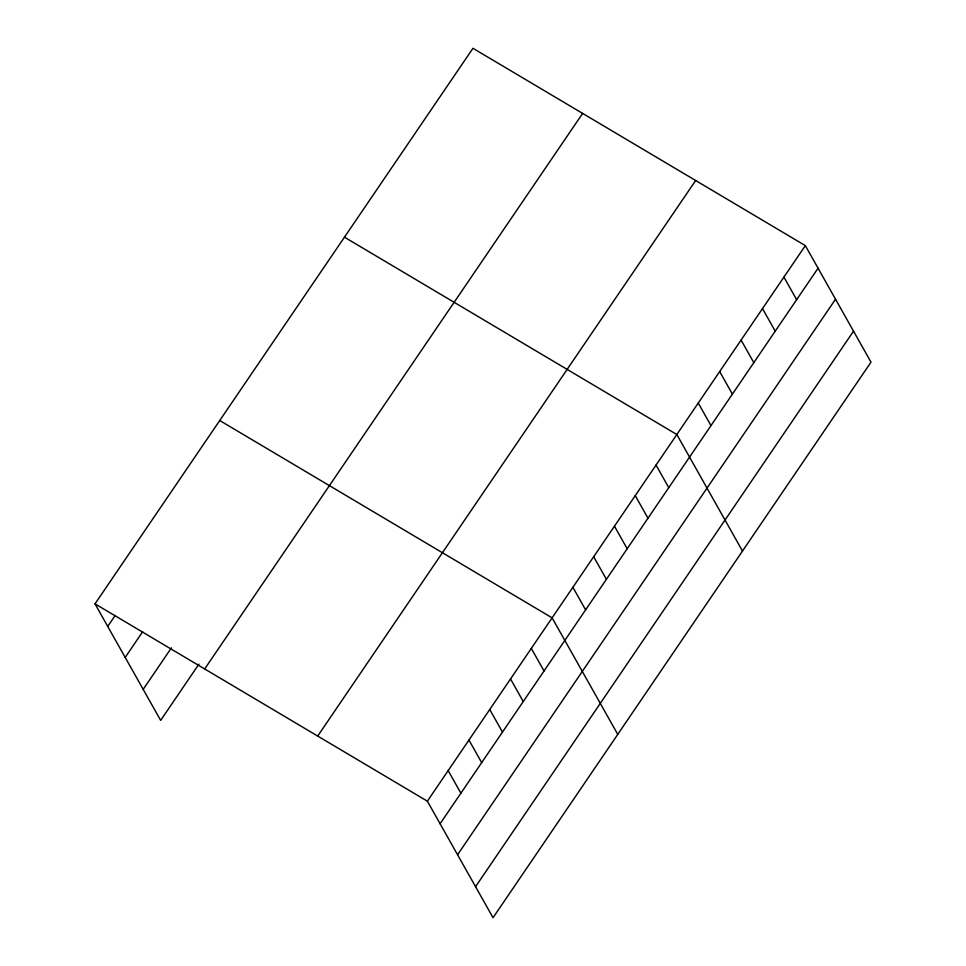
<?xml version="1.0" encoding="UTF-8"?>
<svg xmlns="http://www.w3.org/2000/svg" width="966" height="966" viewBox="0 0 966 966"><rect width="100%" height="100%" fill="white"/><g stroke="black" fill="none" stroke-linecap="round" stroke-linejoin="round"><path stroke-width="1.45" d="M95.006 603.847L472.966 48.3L805.342 245.63L870.994 362.153L493.034 917.7L427.37 801.176L95.006 603.847L160.658 720.37L198.911 664.149M107.721 626.427L115.208 615.427M125.194 657.423L142.654 631.764M143.197 689.362L171.465 647.812M204.683 668.955L582.643 113.42M317.693 736.056L695.653 180.509M427.37 801.176L805.342 245.63M440.098 823.757L818.057 268.21M457.57 854.753L835.53 299.219M475.562 886.691L853.533 331.157M344.464 237.189L676.828 434.519L742.492 551.043M219.729 420.512L552.105 617.842L617.757 734.365M783.921 277.109L796.648 299.689M762.5 308.589L775.227 331.169M741.079 340.068L753.806 362.648M719.67 371.548L732.385 394.128M698.249 403.039L710.976 425.62M656.047 465.069L668.762 487.649M635.254 495.63L647.981 518.199M614.461 526.18L627.188 548.76M593.679 556.73L606.407 579.31M572.886 587.292L585.613 609.872M531.312 648.403L544.039 670.984M510.531 678.953L523.246 701.533M489.738 709.503L502.465 732.083M468.957 740.065L481.672 762.645M448.164 770.614L460.891 793.195"/></g></svg>
